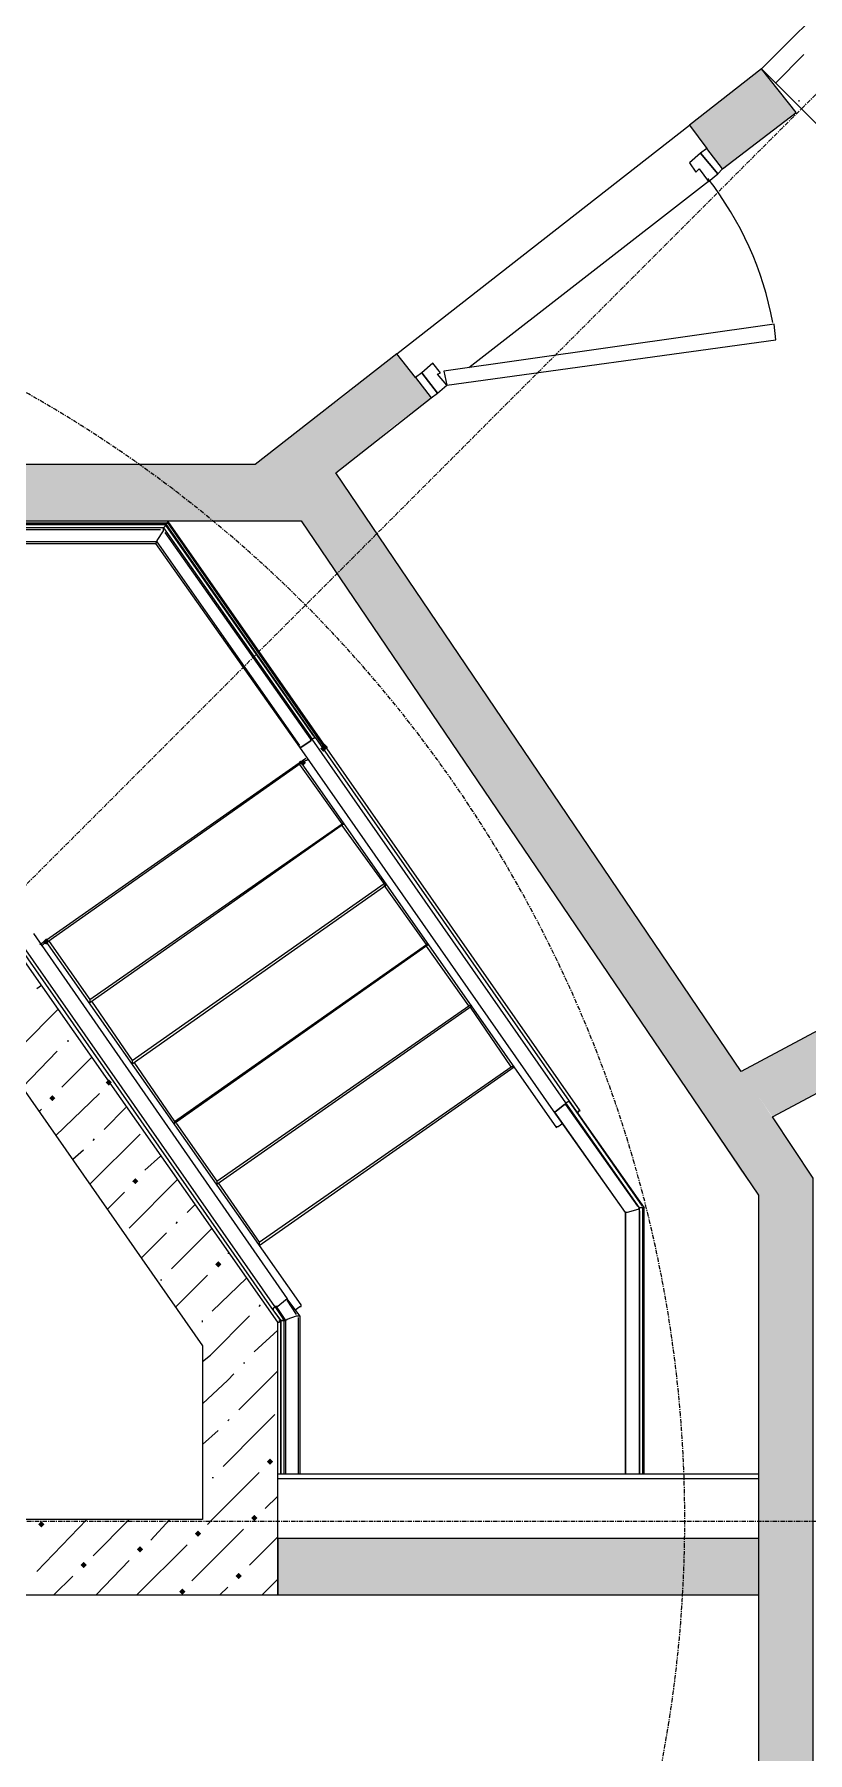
# Model space of a CAD drawing. Header units: millimetres. Extents: x 223 to 163467, y -12002 to 99672.
# Drawn here: x 151290 to 153381, y 18706 to 23349 of the extents above; entities that cross this region are included whole.
import ezdxf

# ---------------------------------------------------------------- set-up
doc = ezdxf.new("R2010")
doc.units = ezdxf.units.MM
doc.linetypes.add('ADSK_Линия сетки', pattern=[21, 12, -3, 3, -3])
for name, color, linetype in [('PDF _A-DOOR', 7, 'Continuous'), ('PDF _A-DOOR-FRAM', 7, 'Continuous'), ('PDF _A-FLOR', 7, 'Continuous'), ('PDF _A-WALL', 7, 'Continuous'), ('PDF _A-WALL-PATT', 7, 'Continuous'), ('PDF _I-WALL', 7, 'Continuous'), ('PDF _S-BEAM', 7, 'Continuous'), ('PDF _S-COLS', 7, 'Continuous'), ('PDF _S-FSTN', 7, 'Continuous'), ('PDF _S-RBAR-BNDY', 7, 'Continuous')]:
    doc.layers.add(name, color=color, linetype=linetype)
doc.layers.add('S-GRID', color=7, linetype='Continuous', lineweight=9)

# ---------------------------------------------------------------- blocks, each defined once
blk = doc.blocks.new('оси')
at = {"layer": 'S-GRID', "linetype": 'ADSK_Линия сетки'}
for q in [(92789.2, 25274.2), (95262.1, 19097.7)]:
    blk.add_line((86612.7, 19097.7), q, dxfattribs=at)
for radius, start, end in [(6000, 192.09621, 182.95219), (3500, 177.3315, 161.4375)]:
    blk.add_arc((86612.7, 19097.7), radius, start, end, dxfattribs=at)

msp = doc.modelspace()

# ---------------------------------------------------------------- hatches: boundary and pattern name
at = {"layer": 'PDF _A-WALL-PATT', "lineweight": 15, "true_color": 0xc0c0c0, "transparency": 33554559}
for points in [[(153349.9, 23137.3), (153256.7, 23255.8), (153104.3, 23137.3), (153062, 23103.4), (153150.9, 22984.9), (153155.1, 22984.9), (153303.3, 23103.4)], [(152363.5, 22366.9), (152270.4, 22485.4), (152122.2, 22366.9), (152020.6, 22290.7), (152105.3, 22163.7), (152215.3, 22252.6), (152261.9, 22290.7)], [(153202.2, 20546.8), (152020.7, 22290.7), (151889.4, 22186.9), (148447.7, 22186.9), (148447.7, 22032.4), (148595.9, 22032.4), (148595.9, 22034.5), (152011.6, 22034.5), (153066.2, 20478.8), (153201.7, 20275.6), (153248.3, 20212.1), (153248.3, 19285), (151948.6, 19285), (151948.6, 19132.6), (153248.3, 19132.6), (153248.3, 18269), (151118.9, 16139.7), (151076.6, 16139.7), (151076.6, 15987.3), (151178.2, 15987.3), (153396.4, 18205.5), (153396.4, 20258.7), (153248.3, 20478.8), (153286.4, 20423.8), (153388, 20478.8), (153519.2, 20546.5), (155081.3, 21380.5), (155009.3, 21511.7), (154763.8, 21380.5)]]:
    msp.add_hatch(color=9, dxfattribs=at).paths.add_polyline_path(points)
at = {"layer": 'PDF _A-WALL-PATT', "lineweight": 15, "transparency": 33554559}
for points in [[(151491.5, 20525.4), (151487.2, 20521.1), (151483, 20516.9), (151487.2, 20512.7), (151491.5, 20508.4), (151495.7, 20512.7), (151499.9, 20516.9), (151495.7, 20521.1)], [(151339.1, 20483), (151334.8, 20478.8), (151330.6, 20474.6), (151334.8, 20470.3), (151339.1, 20466.1), (151343.3, 20470.3), (151347.5, 20474.6), (151343.3, 20478.8)], [(151563.4, 20258.7), (151559.2, 20254.5), (151554.9, 20250.2), (151559.2, 20246), (151563.4, 20241.8), (151567.6, 20246), (151571.9, 20250.2), (151567.6, 20254.5)], [(151787.8, 20034.3), (151783.5, 20030.1), (151779.3, 20025.9), (151783.5, 20021.6), (151787.8, 20017.4), (151792, 20021.6), (151796.2, 20025.9), (151792, 20030.1)], [(151927.5, 19500.9), (151923.2, 19496.7), (151919, 19492.5), (151923.2, 19488.2), (151927.5, 19484), (151931.7, 19488.2), (151935.9, 19492.5), (151931.7, 19496.7)], [(151309.4, 19331.6), (151305.2, 19327.4), (151301, 19323.1), (151305.2, 19318.9), (151309.4, 19314.7), (151313.7, 19318.9), (151317.9, 19323.1), (151313.7, 19327.4)], [(151885.1, 19348.5), (151880.9, 19344.3), (151876.7, 19340.1), (151880.9, 19335.8), (151885.1, 19331.6), (151889.4, 19335.8), (151893.6, 19340.1), (151889.4, 19344.3)], [(151732.7, 19306.2), (151728.5, 19302), (151724.3, 19297.7), (151728.5, 19293.5), (151732.7, 19289.3), (151737, 19293.5), (151741.2, 19297.7), (151737, 19302)], [(151423.7, 19221.5), (151419.5, 19217.3), (151415.3, 19213.1), (151419.5, 19208.8), (151423.7, 19204.6), (151428, 19208.8), (151432.2, 19213.1), (151428, 19217.3)], [(151576.1, 19263.9), (151571.9, 19259.6), (151567.6, 19255.4), (151571.9, 19251.2), (151576.1, 19246.9), (151580.3, 19251.2), (151584.6, 19255.4), (151580.3, 19259.6)], [(151842.8, 19191.9), (151838.6, 19187.7), (151834.3, 19183.4), (151838.6, 19179.2), (151842.8, 19175), (151847, 19179.2), (151851.3, 19183.4), (151847, 19187.7)], [(151690.4, 19149.6), (151686.2, 19145.3), (151681.9, 19141.1), (151686.2, 19136.9), (151690.4, 19132.6), (151694.6, 19136.9), (151698.9, 19141.1), (151694.6, 19145.3)]]:
    msp.add_hatch(color=256, dxfattribs=at).paths.add_polyline_path(points)
at = {"layer": 'PDF _S-BEAM', "lineweight": 15, "transparency": 33554559}
for points in [[(152071.4, 21427.1), (152067.2, 21422.8), (152062.9, 21418.6), (152067.2, 21414.4), (152071.4, 21410.1), (152075.6, 21414.4), (152079.9, 21418.6), (152075.6, 21422.8)], [(152071.4, 21427.1), (152067.2, 21422.8), (152062.9, 21418.6), (152067.2, 21414.4), (152071.4, 21410.1), (152075.6, 21414.4), (152079.9, 21418.6), (152075.6, 21422.8)], [(152075.6, 21431.3), (152071.4, 21427.1), (152067.2, 21422.8), (152071.4, 21418.6), (152075.6, 21414.4), (152079.9, 21418.6), (152084.1, 21422.8), (152079.9, 21427.1)], [(152075.6, 21431.3), (152071.4, 21427.1), (152067.2, 21422.8), (152071.4, 21418.6), (152075.6, 21414.4), (152079.9, 21418.6), (152084.1, 21422.8), (152079.9, 21427.1)], [(152016.4, 21389), (152012.1, 21384.7), (152007.9, 21380.5), (152012.1, 21376.3), (152016.4, 21372), (152020.6, 21376.3), (152024.8, 21380.5), (152020.6, 21384.7)], [(151322.1, 20906.4), (151317.9, 20902.1), (151313.7, 20897.9), (151317.9, 20893.7), (151322.1, 20889.4), (151326.4, 20893.7), (151330.6, 20897.9), (151326.4, 20902.1)], [(151322.1, 20906.4), (151317.9, 20902.1), (151313.7, 20897.9), (151317.9, 20893.7), (151322.1, 20889.4), (151326.4, 20893.7), (151330.6, 20897.9), (151326.4, 20902.1)], [(151322.1, 20906.4), (151317.9, 20902.1), (151313.7, 20897.9), (151317.9, 20893.7), (151322.1, 20889.4), (151326.4, 20893.7), (151330.6, 20897.9), (151326.4, 20902.1)]]:
    msp.add_hatch(color=256, dxfattribs=at).paths.add_polyline_path(points)

# ---------------------------------------------------------------- linework, layer by layer
at = {"layer": 'PDF _A-DOOR', "lineweight": 15}
for points in [[(153091.6, 23027.2), (153138.2, 22972.2), (153150.9, 22984.9), (153108.6, 23039.9)], [(153294.8, 22523.5), (153290.6, 22565.8), (152397.4, 22438.8), (152405.8, 22400.7)], [(152338.1, 22434.6), (152321.2, 22421.9), (152363.5, 22366.9), (152380.4, 22379.6)]]:
    msp.add_lwpolyline(points, close=True, dxfattribs=at)
msp.add_arc((152402.7, 22405.1), 899.6, 10.5583, 38.0021, dxfattribs=at)
at = {"layer": 'PDF _A-DOOR-FRAM', "lineweight": 15}
for points in [[(153091.6, 23027.2), (153062, 23001.8), (153078.9, 22976.4), (153087.4, 22984.9), (153112.8, 22951), (153138.2, 22972.2)], [(152338.1, 22434.6), (152380.4, 22379.6), (152405.8, 22400.7), (152380.4, 22430.4), (152388.9, 22434.6), (152367.7, 22460)]]:
    msp.add_lwpolyline(points, close=True, dxfattribs=at)
at = {"layer": 'PDF _A-FLOR', "lineweight": 15}
msp.add_lwpolyline([(155150, 21795.7, 0.81225), (143425.9, 19340.1, 1), (155664.3, 19340.1, 0.101542), (155169.8, 21749.9)], format="xyb", dxfattribs=at)
for points in [[(152270.4, 22485.4), (153062, 23103.4)], [(153112.8, 22951), (152465.1, 22447.3)]]:
    msp.add_lwpolyline(points, dxfattribs=at)
at = {"layer": 'PDF _A-WALL', "lineweight": 15}
for p, q in [((152270.4, 22485.4), (151887.6, 22186.9)), ((152321.2, 22421.9), (152270.4, 22485.4)), ((152105.5, 22163.8), (152363.5, 22366.9)), ((151887.6, 22186.9), (148447.7, 22186.9)), ((153201.7, 20546.5), (152105.5, 22163.8)), ((148595.9, 22034.5), (152011.6, 22034.5)), ((152011.6, 22034.5), (153248.3, 20212.1))]:
    msp.add_line(p, q, dxfattribs=at)
for points in [[(153150.9, 22984.9), (153349.9, 23137.3), (153256.7, 23255.8), (153062, 23103.4), (153108.6, 23039.9)], [(151076.6, 16067.7), (151076.6, 15987.3), (151178.2, 15987.3), (153396.4, 18205.5), (153396.4, 20258.7), (153286.4, 20423.8), (155081.3, 21380.5), (155009.3, 21511.7), (153201.7, 20546.5)], [(153248.3, 20212.1), (153248.3, 18269), (153396.4, 18417.2)], [(153248.3, 19285), (151948.6, 19285), (151948.6, 19132.6), (153248.3, 19132.6)]]:
    msp.add_lwpolyline(points, dxfattribs=at)
at = {"layer": 'PDF _A-WALL-PATT', "lineweight": 15}
for points in [[(151296.7, 20770.9), (151309.4, 20779.4)], [(151254.4, 20614.3), (151356, 20715.9)], [(151381.4, 20627), (151381.4, 20631.2)], [(151258.6, 20504.2), (151351.8, 20601.6)], [(151364.5, 20504.2), (151444.9, 20584.6)], [(151347.5, 20373), (151466.1, 20487.3)], [(151305.2, 20440.7), (151309.4, 20444.9)], [(151478.8, 20389.9), (151538, 20449.2)], [(151394.1, 20309.5), (151423.7, 20334.9)], [(151440.7, 20241.8), (151576.1, 20377.2)], [(151449.1, 20360.3), (151453.4, 20364.5)], [(151588.8, 20279.9), (151631.1, 20318)], [(151546.5, 20123.2), (151677.7, 20254.5)], [(151487.2, 20174), (151533.8, 20220.6)], [(151703.1, 20165.6), (151724.3, 20186.7)], [(151580.3, 20042.8), (151648.1, 20110.5)], [(151660.8, 20013.2), (151770.8, 20123.2)], [(151673.5, 20135.9), (151677.7, 20140.2)], [(151813.2, 20055.5), (151817.4, 20055.5)], [(151631.1, 19983.5), (151635.4, 19983.5)], [(151673.5, 19911.6), (151758.1, 19996.2)], [(151770.8, 19898.9), (151864, 19987.8)], [(151897.8, 19911.6), (151902.1, 19915.8)], [(151745.4, 19763.4), (151766.6, 19780.3), (151872.4, 19886.2)], [(151745.4, 19869.2), (151745.4, 19873.5)], [(151885.1, 19788.8), (151948.6, 19848.1)], [(151842.8, 19632.2), (151859.7, 19649.1), (151948.6, 19738)], [(151855.5, 19759.2), (151859.7, 19759.2)], [(151745.4, 19649.1), (151813.2, 19712.6), (151830.1, 19729.5)], [(151800.5, 19479.8), (151902.1, 19581.4), (151940.2, 19619.5)], [(151813.2, 19602.5), (151817.4, 19606.8)], [(151745.4, 19539), (151787.8, 19577.1)], [(151758.1, 19323.1), (151770.8, 19335.8), (151897.8, 19462.8)], [(151770.8, 19450.1), (151775.1, 19450.1)], [(151914.8, 19365.5), (151948.6, 19399.3)], [(151296.7, 19196.1), (151432.2, 19335.8)], [(151449.1, 19238.5), (151546.5, 19335.8)], [(151605.7, 19280.8), (151656.5, 19335.8)], [(151567.6, 19132.6), (151703.1, 19268.1)], [(151715.8, 19170.7), (151855.5, 19310.4)], [(151872.4, 19213.1), (151948.6, 19289.3)], [(151457.6, 19132.6), (151546.5, 19225.8)], [(151343.3, 19132.6), (151394.1, 19183.4)], [(151906.3, 19132.6), (151948.6, 19175)], [(151792, 19132.6), (151813.2, 19153.8)]]:
    msp.add_lwpolyline(points, dxfattribs=at)
at = {"layer": 'PDF _I-WALL', "lineweight": 15}
for points in [[(153631.9, 23594.1, -0.055929), (154473.1, 22582.5, 0.057251), (153609, 23616, 0.65903), (143646, 19340.1, 0.068706), (143866.7, 17741.7)], [(149974, 13456.6, -0.052299), (148743.9, 13495.7, 0.052323), (149975.1, 13456.7, 0.393002), (155444.2, 19340.1, 0.088699), (155078.6, 21384.3, -0.088917), (155444.2, 19335, -0.392753), (149974, 13456.6)]]:
    msp.add_lwpolyline(points, format="xyb", dxfattribs=at)
msp.add_lwpolyline([(150297.7, 19132.6), (151948.6, 19132.6), (151948.6, 19335.8), (151948.6, 19517.9), (151948.6, 19869.2), (151271.3, 20834.4), (151131.6, 21033.4), (147965.1, 21033.4), (147825.4, 20834.4), (147148.1, 19869.2), (147148.1, 19517.9), (147148.1, 19335.8), (147148.1, 19132.6), (147499.5, 19132.6)], dxfattribs=at)
msp.add_lwpolyline([(151745.4, 19335.8), (150649, 19335.8), (150649, 20834.4), (151025.8, 20834.4), (151745.4, 19805.7)], close=True, dxfattribs=at)
msp.add_arc((149545.1, 19340.1), 5899.1, 46.45569, 195.68847, dxfattribs=at)
at = {"layer": 'PDF _S-BEAM', "lineweight": 15}
for points in [[(151072.4, 22032.4), (151072.4, 22024), (151072.4, 22028.2), (151072.4, 22032.4), (151068.1, 22032.4), (149768.5, 22032.4), (149772.7, 22032.4), (149772.7, 22028.2), (149772.7, 22024), (149772.7, 22028.2), (149772.7, 22032.4), (149768.5, 22032.4), (149671.1, 22032.4), (149671.1, 22024), (149777, 22024), (151076.6, 22024), (151643.8, 22024)], [(149781.2, 22011.3), (151076.6, 22011.3), (151631.1, 22011.3)], [(152926.5, 20169.8), (152926.5, 19458.6), (152926.5, 20178.3), (152922.3, 20174), (152892.7, 20165.6), (152888.4, 20165.6), (152693.7, 20440.7), (152697.9, 20436.5), (152702.2, 20440.7), (152723.3, 20457.6), (152727.6, 20457.6), (152727.6, 20461.9), (152041.8, 21444), (152037.5, 21444), (152037.5, 21439.8), (152012.1, 21422.8), (152037.5, 21439.8), (152037.5, 21444), (152041.8, 21444), (152046, 21448.2), (152050.2, 21448.2), (151648.1, 22024), (151643.8, 22019.7), (151639.6, 22015.5), (151072.4, 22015.5)], [(152939.2, 19458.6), (152939.2, 20178.3), (152935, 20178.3), (152926.5, 20178.3), (152727.6, 20461.9), (152727.6, 20457.6), (152723.3, 20457.6), (152702.2, 20440.7), (152697.9, 20436.5), (152693.7, 20440.7), (152007.9, 21422.8), (152012.1, 21422.8), (152007.9, 21422.8), (151618.4, 21973.2), (151622.7, 21977.4), (151622.7, 21981.6), (151639.6, 22007), (151639.6, 22011.3), (151639.6, 22015.5), (151643.8, 22019.7), (151648.1, 22024), (151072.4, 22024)], [(151072.4, 21973.2), (151618.4, 21973.2), (151622.7, 21977.4), (151622.7, 21981.6), (151639.6, 22007), (151639.6, 22011.3), (151639.6, 22015.5), (152041.8, 21444), (152046, 21448.2), (152050.2, 21448.2), (152736, 20466.1), (152727.6, 20461.9), (152736, 20466.1), (152939.2, 20178.3), (152935, 20178.3), (152926.5, 20178.3), (152922.3, 20174), (152892.7, 20165.6), (152888.4, 20165.6), (152888.4, 19458.6), (152888.4, 20165.6), (152697.9, 20436.5)], [(151944.4, 21609.1), (151948.6, 21609.1), (151652.3, 22032.4), (151648.1, 22028.2), (151652.3, 22028.2)], [(152046, 21452.5), (151648.1, 22019.7)], [(152007.9, 21427.1), (151622.7, 21977.4), (151076.6, 21977.4), (149781.2, 21977.4)], [(152037.5, 21444), (151643.8, 22002.8)], [(152075.6, 21422.8), (152075.6, 21427.1), (151948.6, 21609.1), (151948.6, 21604.9)], [(152757.2, 20436.5), (152761.4, 20436.5), (152761.4, 20440.7), (152765.7, 20440.7), (152075.6, 21427.1), (152075.6, 21422.8), (152071.4, 21422.8), (152071.4, 21418.6), (152071.4, 21422.8), (152075.6, 21422.8), (152071.4, 21427.1)], [(151995.2, 19903.1), (152007.9, 19911.6), (152012.1, 19911.6), (152012.1, 19915.8), (151322.1, 20897.9), (151322.1, 20893.7), (151317.9, 20893.7), (151309.4, 20885.2), (151317.9, 20893.7), (151322.1, 20893.7), (151322.1, 20897.9), (151322.1, 20902.1), (151326.4, 20897.9), (152012.1, 21380.5), (152007.9, 21384.7), (152012.1, 21380.5), (152016.4, 21380.5), (152020.6, 21384.7), (152029.1, 21389), (152020.6, 21384.7), (152016.4, 21380.5), (152012.1, 21380.5), (152702.2, 20394.2), (152702.2, 20398.4), (152706.4, 20398.4), (152719.1, 20406.9)], [(152012.1, 21384.7), (152016.4, 21380.5)], [(151440.7, 20741.3), (151440.7, 20732.8), (152126.4, 21215.4), (152122.2, 21215.4)], [(151554.9, 20576.2), (151554.9, 20567.7), (152240.7, 21050.3), (152236.5, 21054.5)], [(151965.6, 19458.6), (151965.6, 19873.5), (151969.8, 19873.5), (151974, 19877.7), (151999.4, 19886.2), (152003.7, 19886.2), (152007.9, 19886.2), (151974, 19932.7), (151969.8, 19928.5), (151948.6, 19911.6), (151944.4, 19911.6), (151940.2, 19911.6), (151254.4, 20893.7)], [(151288.3, 20919.1), (151974, 19932.7), (151969.8, 19928.5), (151948.6, 19911.6), (151944.4, 19911.6), (151940.2, 19911.6), (151965.6, 19873.5), (151969.8, 19873.5), (151974, 19877.7), (151999.4, 19886.2), (152003.7, 19886.2), (152007.9, 19886.2), (152007.9, 19458.6)], [(151317.9, 20897.9), (151322.1, 20893.7)], [(151245.9, 20889.4), (151931.7, 19907.3), (151935.9, 19903.1), (151935.9, 19907.3), (151944.4, 19911.6), (151935.9, 19907.3), (151935.9, 19903.1), (151931.7, 19907.3), (151957.1, 19873.5), (151961.3, 19873.5), (151965.6, 19873.5), (151961.3, 19873.5), (151957.1, 19873.5), (151957.1, 19458.6), (151957.1, 19873.5), (151935.9, 19903.1)], [(151669.2, 20411.1), (151669.2, 20406.9), (152355, 20889.4), (152350.8, 20889.4)], [(151783.5, 20250.2), (151783.5, 20241.8), (152473.6, 20724.3), (152465.1, 20724.3)], [(151897.8, 20085.1), (151897.8, 20076.7), (152587.9, 20559.2), (152579.4, 20559.2)], [(152922.3, 20182.5), (152727.6, 20457.6)], [(152935, 20182.5), (152736, 20466.1)], [(152935, 20178.3), (152935, 19458.6)], [(151999.4, 19890.4), (151974, 19928.5)], [(151944.4, 19911.6), (151969.8, 19873.5), (151969.8, 19458.6)], [(151948.6, 19869.2), (151952.9, 19869.2), (151952.9, 19873.5), (151957.1, 19873.5)], [(152003.7, 19881.9), (152003.7, 19458.6)], [(153248.3, 19458.6), (151948.6, 19458.6)]]:
    msp.add_lwpolyline(points, dxfattribs=at)
at = {"layer": 'PDF _S-COLS', "lineweight": 15}
msp.add_lwpolyline([(153468.4, 23467.5), (153256.7, 23255.8), (153468.4, 23044.2), (153684.3, 23255.8)], close=True, dxfattribs=at)
for points in [[(153294.8, 23217.7), (153371, 23293.9)], [(153358.3, 23166.9), (153358.3, 23171.2)]]:
    msp.add_lwpolyline(points, dxfattribs=at)
at = {"layer": 'PDF _S-FSTN', "lineweight": 15}
for points in [[(152067.2, 21422.8), (152071.4, 21427.1), (151652.3, 22028.2), (151076.6, 22028.2), (151076.6, 22024)], [(151305.2, 20889.4), (152024.8, 21393.2)], [(151330.6, 20897.9), (151440.7, 20741.3), (152122.2, 21215.4), (152007.9, 21376.3)], [(151444.9, 20737), (151554.9, 20576.2), (152236.5, 21054.5), (152122.2, 21211.2)], [(151559.2, 20571.9), (151669.2, 20411.1), (152350.8, 20889.4), (152236.5, 21050.3)], [(151673.5, 20406.9), (151783.5, 20250.2), (152465.1, 20724.3), (152350.8, 20885.2)], [(151787.8, 20246), (151897.8, 20085.1), (152579.4, 20559.2), (152469.3, 20720.1)]]:
    msp.add_lwpolyline(points, dxfattribs=at)
at = {"layer": 'PDF _S-RBAR-BNDY', "lineweight": 15}
msp.add_lwpolyline([(153248.3, 19445.9), (151948.6, 19445.9)], dxfattribs=at)

# ---------------------------------------------------------------- next in the draw order: block references
at = {"lineweight": 15}
msp.add_blockref('оси', (62935.7, 233.9), dxfattribs=at)

doc.saveas('drawing.dxf')
